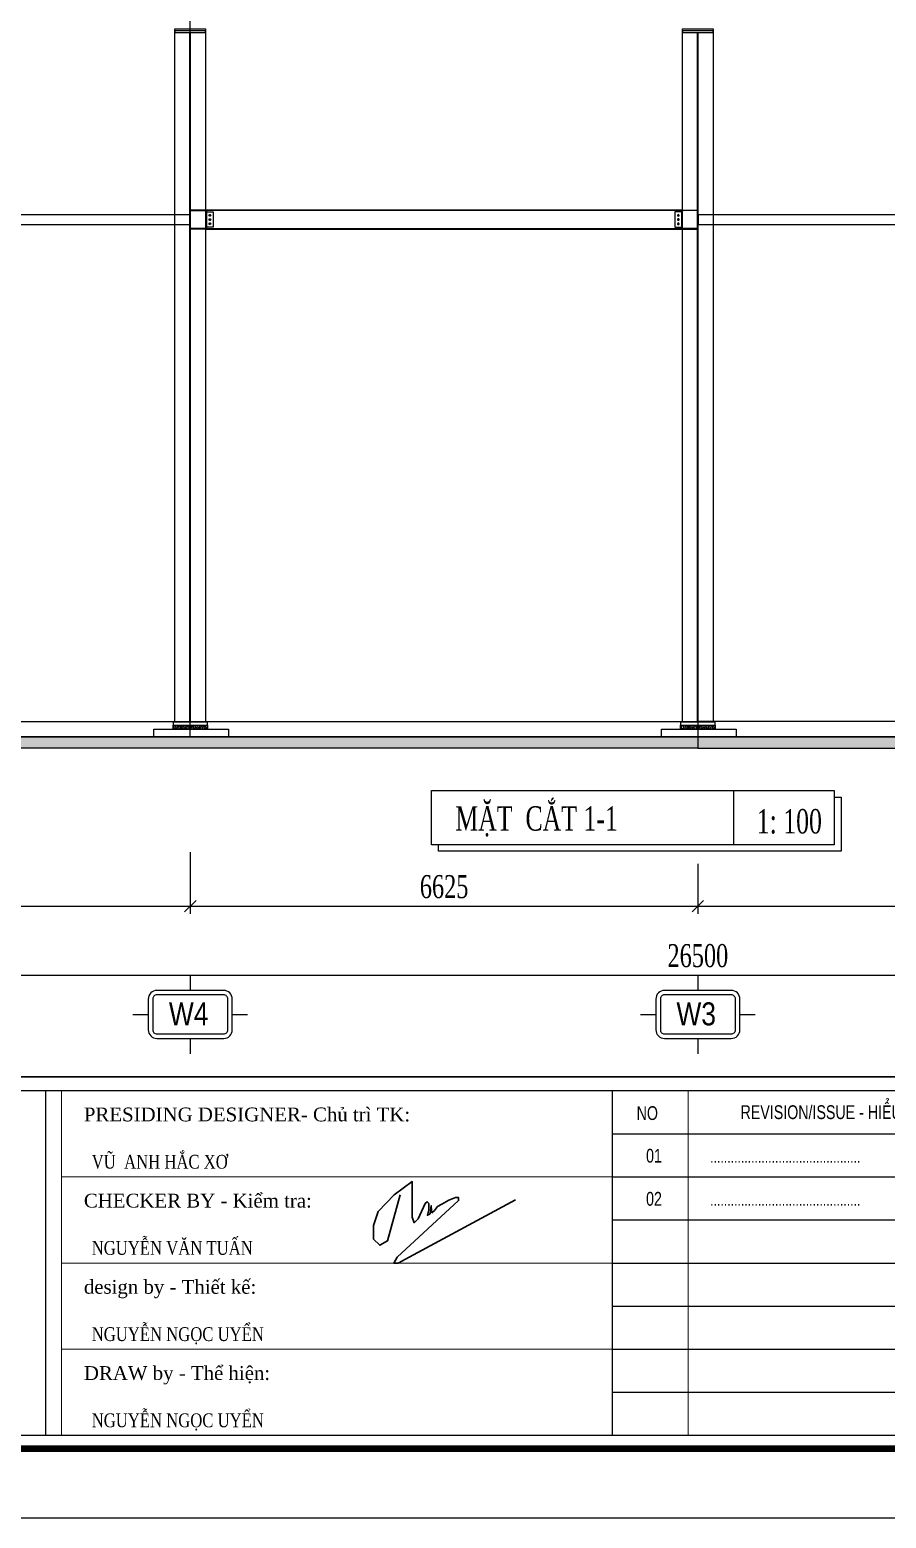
# Model space of a CAD drawing. Header units: inches. Extents: x 315041 to 662841, y -45540 to -35018.
# Drawn here: x 334571.2 to 334683, y -36052.2 to -35858 of the extents above; entities that cross this region are included whole.
import ezdxf
from ezdxf.enums import TextEntityAlignment as Align

# ---------------------------------------------------------------- set-up
doc = ezdxf.new("R2010")
doc.units = ezdxf.units.IN
doc.header["$MEASUREMENT"] = 0
doc.linetypes.add('CENTER', pattern=[2, 1.25, -0.25, 0.25, -0.25])
for name, color, linetype in [('001-TRUC', 252, 'CENTER'), ('1', 1, 'Continuous'), ('2', 2, 'Continuous'), ('251', 251, 'Continuous'), ('3', 3, 'Continuous'), ('5', 5, 'Continuous'), ('6', 6, 'Continuous'), ('7', 7, 'Continuous'), ('8', 8, 'Continuous'), ('BAO KHUNG', 31, 'Continuous')]:
    doc.layers.add(name, color=color, linetype=linetype)
doc.layers.add('Cover text', color=7, linetype='Continuous', true_color=0x52370f)
doc.layers.add('S-Hatch', color=8, linetype='Continuous', lineweight=9)
doc.styles.add('hx2', font='VHARIALN.TTF')
doc.styles.add('ST1', font='times.ttf', dxfattribs={"width": 0.7})
doc.styles.add('ST3', font='times.ttf', dxfattribs={"width": 0.8})
doc.styles.get("Standard").update_dxf_attribs({"font": 'VHARIALN.TTF'})
doc.styles.add('style2', font='VHAVANI.TTF')
doc.dimstyles.new('100', dxfattribs={"dimtxt": 3, "dimasz": 1.5, "dimexe": 1, "dimexo": 0, "dimgap": 1, "dimtad": 1, "dimdec": 0, "dimlfac": 100, "dimzin": 0, "dimdsep": 46, "dimtxsty": 'ST1', "dimblk": 'OBLIQUE', "dimcen": 1, "dimdle": 1, "dimclrd": 8, "dimclre": 8, "dimclrt": 3, "dimadec": 0, "dimazin": 0, "dimtfac": 1, "dimtdec": 0, "dimtix": 1, "dimtmove": 1, "dimatfit": 3, "dimfxl": 0, "dimtfill": 1, "dimtolj": 1, "dimtzin": 0, "dimlwd": -1, "dimlwe": -1, "dimarcsym": 1})

# ---------------------------------------------------------------- blocks, each defined once
blk = doc.blocks.new('A$C3be9bcc6')
at = {"layer": '1', "color": 5, "lineweight": 30}
blk.add_lwpolyline([(0.81, 8.89), (-0.84, 2.88), (-1.85, 2.33), (-2.68, 3.13), (-2.68, 4.9), (-2.07, 6.74), (0.04, 8.88), (2.4, 10.63), (2.4, 6), (2.65, 5.25), (3.15, 5.75), (4.09, 7.78), (4.36, 8), (4.55, 7.76), (4.55, 6.96), (4.38, 6.24), (4.73, 6.44), (4.87, 7.5), (4.91, 6.81), (4.96, 6.56), (5.3, 6.85), (5.71, 7.36), (6.26, 7.68), (7.16, 8.21), (8.05, 8.54), (8.45, 8.54), (8.45, 8.14), (0.41, 0.75), (0, 0), (0.54, 0), (2.01, 0.75), (15.87, 8.23)], dxfattribs=at)
blk = doc.blocks.new('A$C75D82031')
at = {"layer": '2', "color": 157, "linetype": 'Continuous'}
blk.add_lwpolyline([(0, 420), (594, 420), (594, 0), (0, 0)], close=True, dxfattribs=at)
at = {"layer": '251', "linetype": 'Continuous'}
for p, q in [((285.8, 50.19), (346.77, 50.19)), ((285.8, 44.56), (346.77, 44.56)), ((285.8, 38.94), (346.77, 38.94)), ((285.8, 33.31), (346.77, 33.31)), ((285.8, 27.69), (346.77, 27.69)), ((285.8, 22.06), (346.77, 22.06)), ((285.8, 16.44), (346.77, 16.44))]:
    blk.add_line(p, q, dxfattribs=at)
at = {"layer": '7', "color": 147, "linetype": 'Continuous'}
blk.add_lwpolyline([(12.33, 57.61), (581.67, 57.61), (581.67, 409.19), (12.33, 409.19)], close=True, dxfattribs=at)
at = {"layer": 'BAO KHUNG', "color": 167, "linetype": 'Continuous', "const_width": 0.871}
blk.add_lwpolyline([(10.59, 9.07), (583.41, 9.07), (583.41, 410.93), (10.59, 410.93)], close=True, dxfattribs=at)
at = {"layer": 'BAO KHUNG', "color": 7}
for points in [[(144.95, 55.81), (285.8, 55.81), (285.8, 10.81), (144.95, 10.81)], [(211.89, 55.81), (474.14, 55.81), (474.14, 10.81), (211.89, 10.81)]]:
    blk.add_lwpolyline(points, close=True, dxfattribs=at)
at = {"layer": 'S-Hatch'}
for p, q in [((213.95, 10.81), (213.95, 55.81)), ((295.73, 55.81), (295.73, 10.81)), ((285.8, 44.56), (213.95, 44.56)), ((285.8, 33.31), (213.95, 33.31)), ((285.8, 22.06), (213.95, 22.06))]:
    blk.add_line(p, q, dxfattribs=at)
blk.add_blockref('A$C3be9bcc6', (257.32, 33.31))
at = {"layer": 'BAO KHUNG', "color": 7, "linetype": 'Continuous', "width": 0.9}
for s, p in [('REVISION/ISSUE - HIÓU CHØNH', (316.27, 53)), ('NO', (290.4, 52.88)), ('01', (291.27, 47.31)), ('02', (291.27, 41.69))]:
    blk.add_text(s, height=1.8, dxfattribs=at).set_placement(p, align=Align.MIDDLE_CENTER)
at = {"layer": 'BAO KHUNG', "color": 7, "linetype": 'Continuous', "style": 'ST3'}
for s, p in [('PRESIDING DESIGNER- Chủ trì TK:', (216.86, 51.8)), ('CHECKER BY - Kiểm tra:', (216.86, 40.55)), ('design by - Thiết kế:', (216.86, 29.3)), ('DRAW by - Thể hiện:', (216.86, 18.05))]:
    blk.add_text(s, height=1.8, dxfattribs=at).set_placement(p)
at = {"layer": 'Cover text', "linetype": 'Continuous', "width": 0.8}
for s, height, style, p in [('VŨ  ANH HẮC XƠ', 1.8, 'ST3', (217.88, 45.63)), ('............................................', 1.5, 'style2', (298.6, 46.4)), ('............................................', 1.5, 'style2', (298.6, 40.78)), ('NGUYỄN VĂN TUẤN', 1.8, 'ST3', (217.88, 34.38)), ('NGUYỄN NGỌC UYỂN', 1.8, 'ST3', (217.88, 23.13)), ('NGUYỄN NGỌC UYỂN', 1.8, 'ST3', (217.88, 11.88))]:
    blk.add_text(s, height=height, dxfattribs=dict(at, style=style)).set_placement(p)
blk = doc.blocks.new('A$C2C995D6F')
at = {"layer": '7'}
for p, q in [((0.25, 0.13), (0, 0.13)), ((0.13, 0.25), (0.13, 0))]:
    blk.add_line(p, q, dxfattribs=at)
blk.add_circle((0.13, 0.13), 0.0917, dxfattribs=at)
blk = doc.blocks.new('_Oblique')
at = {"color": 0, "linetype": 'ByBlock', "lineweight": -2}
blk.add_line((-0.5, -0.5), (0.5, 0.5), dxfattribs=at)
blk = doc.blocks.new('*D340')
at = {"color": 8, "linetype": 'Continuous', "transparency": 16777216}
for p, q in [((334525.94, -35965.31), (334525.94, -35973.34)), ((334592.19, -35965.31), (334592.19, -35973.34)), ((334524.94, -35972.34), (334593.19, -35972.34))]:
    blk.add_line(p, q, dxfattribs=at)
at = {"layer": 'Defpoints', "color": 0, "transparency": 16777216}
for p in [(334525.94, -35965.31), (334592.19, -35965.31), (334592.19, -35972.34)]:
    blk.add_point(p, dxfattribs=at)
at = {"color": 8, "transparency": 16777216, "xscale": 1.5, "yscale": 1.5, "zscale": 1.5, "rotation": 180}
blk.add_blockref('_Oblique', (334525.94, -35972.34), dxfattribs=at)
at = {"color": 8, "transparency": 16777216, "xscale": 1.5, "yscale": 1.5, "zscale": 1.5}
blk.add_blockref('_Oblique', (334592.19, -35972.34), dxfattribs=at)
at = {"color": 3, "transparency": 16777216, "insert": (334559.07, -35969.81), "char_height": 3, "attachment_point": 5, "style": 'ST1', "bg_fill": 3, "box_fill_scale": 1.25, "bg_fill_color": 256, "bg_fill_true_color": 13158600, "bg_fill_transparency": 7698028}
blk.add_mtext('\\A1;6625', dxfattribs=at)
blk = doc.blocks.new('*D341')
at = {"color": 8, "linetype": 'Continuous', "transparency": 16777216}
for p, q in [((334592.19, -35965.31), (334592.19, -35973.34)), ((334658.44, -35966.81), (334658.44, -35973.34)), ((334591.19, -35972.34), (334659.44, -35972.34))]:
    blk.add_line(p, q, dxfattribs=at)
at = {"layer": 'Defpoints', "color": 0, "transparency": 16777216}
for p in [(334592.19, -35965.31), (334658.44, -35966.81), (334658.44, -35972.34)]:
    blk.add_point(p, dxfattribs=at)
at = {"color": 8, "transparency": 16777216, "xscale": 1.5, "yscale": 1.5, "zscale": 1.5, "rotation": 180}
blk.add_blockref('_Oblique', (334592.19, -35972.34), dxfattribs=at)
at = {"color": 8, "transparency": 16777216, "xscale": 1.5, "yscale": 1.5, "zscale": 1.5}
blk.add_blockref('_Oblique', (334658.44, -35972.34), dxfattribs=at)
at = {"color": 3, "transparency": 16777216, "insert": (334625.32, -35969.81), "char_height": 3, "attachment_point": 5, "style": 'ST1', "bg_fill": 3, "box_fill_scale": 1.25, "bg_fill_color": 256, "bg_fill_true_color": 13158600, "bg_fill_transparency": 16677532}
blk.add_mtext('\\A1;6625', dxfattribs=at)
blk = doc.blocks.new('*D342')
at = {"color": 8, "linetype": 'Continuous', "transparency": 16777216}
for p, q in [((334658.44, -35966.81), (334658.44, -35973.34)), ((334724.69, -35966.81), (334724.69, -35973.34)), ((334657.44, -35972.34), (334725.69, -35972.34))]:
    blk.add_line(p, q, dxfattribs=at)
at = {"layer": 'Defpoints', "color": 0, "transparency": 16777216}
for p in [(334658.44, -35966.81), (334724.69, -35966.81), (334724.69, -35972.34)]:
    blk.add_point(p, dxfattribs=at)
at = {"color": 8, "transparency": 16777216, "xscale": 1.5, "yscale": 1.5, "zscale": 1.5, "rotation": 180}
blk.add_blockref('_Oblique', (334658.44, -35972.34), dxfattribs=at)
at = {"color": 8, "transparency": 16777216, "xscale": 1.5, "yscale": 1.5, "zscale": 1.5}
blk.add_blockref('_Oblique', (334724.69, -35972.34), dxfattribs=at)
at = {"color": 3, "transparency": 16777216, "insert": (334691.57, -35969.81), "char_height": 3, "attachment_point": 5, "style": 'ST1', "bg_fill": 3, "box_fill_scale": 1.25, "bg_fill_color": 256, "bg_fill_true_color": 13158600, "bg_fill_transparency": 3126523}
blk.add_mtext('\\A1;6625', dxfattribs=at)
blk = doc.blocks.new('*D344')
at = {"color": 8, "linetype": 'Continuous', "transparency": 16777216}
for p, q in [((334525.94, -35965.31), (334525.94, -35982.35)), ((334790.94, -35965.31), (334790.94, -35982.35)), ((334524.94, -35981.35), (334791.94, -35981.35))]:
    blk.add_line(p, q, dxfattribs=at)
at = {"layer": 'Defpoints', "color": 0, "transparency": 16777216}
for p in [(334525.94, -35965.31), (334790.94, -35965.31), (334790.94, -35981.35)]:
    blk.add_point(p, dxfattribs=at)
at = {"color": 8, "transparency": 16777216, "xscale": 1.5, "yscale": 1.5, "zscale": 1.5, "rotation": 180}
blk.add_blockref('_Oblique', (334525.94, -35981.35), dxfattribs=at)
at = {"color": 8, "transparency": 16777216, "xscale": 1.5, "yscale": 1.5, "zscale": 1.5}
blk.add_blockref('_Oblique', (334790.94, -35981.35), dxfattribs=at)
at = {"color": 3, "transparency": 16777216, "insert": (334658.44, -35978.82), "char_height": 3, "attachment_point": 5, "style": 'ST1', "bg_fill": 3, "box_fill_scale": 1.25, "bg_fill_color": 256, "bg_fill_true_color": 13158600, "bg_fill_transparency": 16678048}
blk.add_mtext('\\A1;26500', dxfattribs=at)
blk = doc.blocks.new('TENTRUC')
at = {"layer": '7'}
for p, q in [((0, 8.27), (0, 10.26)), ((-7.48, 5.13), (-5.48, 5.13)), ((5.48, 5.13), (7.48, 5.13)), ((0, 0), (0, 2))]:
    blk.add_line(p, q, dxfattribs=at)
blk.add_lwpolyline([(-4.36, 8.27), (4.36, 8.27, -0.414214), (5.48, 7.14), (5.48, 3.12, -0.414214), (4.36, 2), (-4.36, 2, -0.414214), (-5.48, 3.12), (-5.48, 7.14, -0.414214)], format="xyb", close=True, dxfattribs=at)
at = {"layer": '8', "ltscale": 15}
blk.add_lwpolyline([(-4.36, 7.68), (4.36, 7.68, -0.414214), (4.9, 7.14), (4.9, 3.12, -0.414214), (4.36, 2.58), (-4.36, 2.58, -0.414214), (-4.9, 3.12), (-4.9, 7.14, -0.414214)], format="xyb", close=True, dxfattribs=at)
at = {"layer": '3', "style": 'hx2'}
blk.add_attdef('TR', text='', height=2.9, dxfattribs=at).set_placement((-0.16, 3.83), align=Align.CENTER)

msp = doc.modelspace()

# ---------------------------------------------------------------- hatches: boundary and pattern name
h = msp.add_hatch()
h.set_pattern_fill('AR-CONC', color=8, scale=0.25, style=0)
h.set_pattern_definition([(50, (11099.5962, 2775.74), (1.7931504565, -0.1568803375), [0.1875, -2.0625]), (355, (11099.5962, 2775.74), (-0.346878334, 1.880480334), [0.15, -1.65]), (100.4514, (11099.7456, 2775.727), (1.446273454, 1.723598855), [0.159350475, -1.75285528]), (46.1842, (11099.5962, 2776.24), (2.668102622, -0.413797536), [0.28125, -3.09375]), (96.6356, (11099.8186, 2776.2055), (2.336656764, 2.435294677), [0.23902572, -2.6292825]), (351.1842, (11099.5962, 2776.24), (2.336654863, 2.435296502), [0.225, -2.475]), (21, (11099.8462, 2776.115), (1.49226763, -1.0065472267), [0.1875, -2.0625]), (326, (11099.8462, 2776.115), (0.60828833, 1.812875113), [0.15, -1.65]), (71.4514, (11099.9706, 2776.0311), (2.100556571, 0.806326242), [0.159350475, -1.75285528]), (37.5, (11099.5962, 2775.74), (0.0303996383, 0.8322346346), [0, -1.63, 0, -1.675, 0, -1.65625]), (7.5, (11099.5962, 2775.74), (0.6576738436, 0.9860292797), [0, -0.955, 0, -1.5925, 0, -0.63125]), (327.5, (11099.0387, 2775.74), (1.3345560904, -0.0563871793), [0, -0.625, 0, -1.95, 0, -2.5875]), (317.5, (11098.7887, 2775.74), (1.4579654234, 0.250262456), [0, -0.8125, 0, -1.295, 0, -1.8375])])
h.paths.add_polyline_path([(334527.4394, -35951.7317), (334527.4394, -35954.7317), (334525.9394, -35954.7317), (334373.7734, -35954.7317), (334373.7734, -35953.2317), (334525.9394, -35953.2317), (334525.9394, -35950.2317), (334527.4394, -35950.2317), (334658.4399, -35950.2317), (334658.4399, -35951.7317)])
h = msp.add_hatch()
h.set_pattern_fill('AR-CONC', color=8, scale=0.25, style=0)
h.set_pattern_definition([(130, (658217.2835, 2775.74), (-1.7931504565, -0.1568803375), [0.1875, -2.0625]), (185, (658217.2835, 2775.74), (0.346878334, 1.880480334), [0.15, -1.65]), (79.5486, (658217.1341, 2775.727), (-1.446273454, 1.723598855), [0.159350475, -1.75285528]), (133.8158, (658217.2835, 2776.24), (-2.668102622, -0.413797536), [0.28125, -3.09375]), (83.3644, (658217.0612, 2776.2055), (-2.336656764, 2.435294677), [0.23902572, -2.6292825]), (188.8158, (658217.2835, 2776.24), (-2.336654863, 2.435296502), [0.225, -2.475]), (159, (658217.0335, 2776.115), (-1.49226763, -1.0065472267), [0.1875, -2.0625]), (214, (658217.0335, 2776.115), (-0.60828833, 1.812875113), [0.15, -1.65]), (108.5486, (658216.9092, 2776.0311), (-2.100556571, 0.806326242), [0.159350475, -1.75285528]), (142.5, (658217.28355, 2775.74), (-0.0303996383, 0.8322346346), [0, -1.63, 0, -1.675, 0, -1.65625]), (172.5, (658217.28355, 2775.74), (-0.6576738436, 0.9860292797), [0, -0.955, 0, -1.5925, 0, -0.63125]), (212.5, (658217.84105, 2775.74), (-1.3345560904, -0.0563871793), [0, -0.625, 0, -1.95, 0, -2.5875]), (222.5, (658218.091, 2775.74), (-1.4579654234, 0.250262456), [0, -0.8125, 0, -1.295, 0, -1.8375])])
h.paths.add_polyline_path([(334789.4403, -35951.7317), (334789.4403, -35954.7317), (334790.9403, -35954.7317), (334943.1113, -35954.7317), (334943.1113, -35953.2317), (334790.9403, -35953.2317), (334790.9403, -35950.2317), (334789.4403, -35950.2317), (334658.4399, -35950.2317), (334658.4399, -35951.7317)])
at = {"layer": '2'}
h = msp.add_hatch(dxfattribs=at)
h.set_pattern_fill('AR-CONC', color=9, scale=0.05)
h.set_pattern_definition([(50, (334125.3975, -35360.93985), (0.35863009, -0.03137607), [0.0375, -0.4125]), (355, (334125.3975, -35360.93985), (-0.06937567, 0.37609607), [0.03, -0.33]), (100.451444, (334125.42737, -35360.94247), (0.28925442, 0.34472), [0.0318701, -0.35057106]), (46.1842, (334125.3975, -35360.83985), (0.53362067, -0.08275964), [0.05625, -0.61875]), (96.635635, (334125.44196, -35360.84675), (0.46733097, 0.4870593), [0.04780517, -0.52585688]), (351.18416, (334125.3975, -35360.83985), (0.46733097, 0.4870593), [0.045, -0.495]), (21, (334125.4475, -35360.86485), (0.29845353, -0.20130945), [0.0375, -0.4125]), (326, (334125.4475, -35360.86485), (0.12165767, 0.36257502), [0.03, -0.33]), (71.451445, (334125.47236, -35360.88163), (0.42011119, 0.16126558), [0.0318701, -0.35057106]), (37.5, (334125.39749, -35360.93985), (0.006079928, 0.166446927), [0, -0.326, 0, -0.335, 0, -0.33125]), (7.5, (334125.39749, -35360.93985), (0.13153477, 0.197205856), [0, -0.191, 0, -0.3185, 0, -0.12625]), (327.5, (334125.28599, -35360.93985), (0.266911218, -0.011277436), [0, -0.125, 0, -0.39, 0, -0.5175]), (317.5, (334125.23599, -35360.93985), (0.291593085, 0.05005249), [0, -0.1625, 0, -0.259, 0, -0.3675])])
h.paths.add_polyline_path([(334589.9399, -35948.7317), (334594.4399, -35948.7317), (334594.4399, -35949.2317), (334589.9399, -35949.2317)])
h = msp.add_hatch(dxfattribs=at)
h.set_pattern_fill('AR-CONC', color=9, scale=0.05)
h.set_pattern_definition([(50, (334191.6475, -35360.93985), (0.35863009, -0.03137607), [0.0375, -0.4125]), (355, (334191.6475, -35360.93985), (-0.06937567, 0.37609607), [0.03, -0.33]), (100.451444, (334191.67737, -35360.94247), (0.28925442, 0.34472), [0.0318701, -0.35057106]), (46.1842, (334191.6475, -35360.83985), (0.53362067, -0.08275964), [0.05625, -0.61875]), (96.635635, (334191.69196, -35360.84675), (0.46733097, 0.4870593), [0.04780517, -0.52585688]), (351.18416, (334191.6475, -35360.83985), (0.46733097, 0.4870593), [0.045, -0.495]), (21, (334191.6975, -35360.86485), (0.29845353, -0.20130945), [0.0375, -0.4125]), (326, (334191.6975, -35360.86485), (0.12165767, 0.36257502), [0.03, -0.33]), (71.451445, (334191.72236, -35360.88163), (0.42011119, 0.16126558), [0.0318701, -0.35057106]), (37.5, (334191.64749, -35360.93985), (0.006079928, 0.166446927), [0, -0.326, 0, -0.335, 0, -0.33125]), (7.5, (334191.64749, -35360.93985), (0.13153477, 0.197205856), [0, -0.191, 0, -0.3185, 0, -0.12625]), (327.5, (334191.53599, -35360.93985), (0.266911218, -0.011277436), [0, -0.125, 0, -0.39, 0, -0.5175]), (317.5, (334191.48599, -35360.93985), (0.291593085, 0.05005249), [0, -0.1625, 0, -0.259, 0, -0.3675])])
h.paths.add_polyline_path([(334656.1899, -35948.7317), (334660.6899, -35948.7317), (334660.6899, -35949.2317), (334656.1899, -35949.2317)])

# ---------------------------------------------------------------- linework, layer by layer
msp.add_line((334663.0839, -35957.2602), (334663.0839, -35964.3341))
at = {"color": 8}
for points in [[(334790.9403, -35948.2317), (334658.4399, -35948.2317), (334658.4399, -35950.2317), (334790.9403, -35950.2317)], [(334527.4394, -35951.7317), (334527.4394, -35954.7317), (334525.9394, -35954.7317), (334373.7734, -35954.7317), (334373.7734, -35953.2317), (334525.9394, -35953.2317), (334525.9394, -35950.2317), (334527.4394, -35950.2317), (334658.4399, -35950.2317), (334658.4399, -35951.7317)], [(334789.4403, -35951.7317), (334789.4403, -35954.7317), (334790.9403, -35954.7317), (334943.1113, -35954.7317), (334943.1113, -35953.2317), (334790.9403, -35953.2317), (334790.9403, -35950.2317), (334789.4403, -35950.2317), (334658.4399, -35950.2317), (334658.4399, -35951.7317)]]:
    msp.add_lwpolyline(points, close=True, dxfattribs=at)
msp.add_lwpolyline([(334623.6901, -35957.2602), (334676.2528, -35957.2602), (334676.2528, -35964.3341), (334623.6901, -35964.3341)], close=True)
at = {"layer": '001-TRUC', "lineweight": 0, "ltscale": 10}
msp.add_line((334813.0381, -35950.2317), (334473.4595, -35950.2317), dxfattribs=at)
msp.add_line((334813.0381, -35950.2317), (334473.4595, -35950.2317), dxfattribs=at)
at = {"layer": '2', "color": 9}
msp.add_line((334592.1899, -35950.2317), (334592.1899, -35655.2317), dxfattribs=at)
for points in [[(334594.1899, -35857.8317), (334594.1899, -35948.3317), (334590.1899, -35948.3317), (334590.1899, -35857.8317)], [(334660.4399, -35857.8317), (334660.4399, -35948.3317), (334656.4399, -35948.3317), (334656.4399, -35857.8317)], [(334656.3399, -35881.5617), (334594.2899, -35881.5617)], [(334594.2899, -35883.9017), (334656.3399, -35883.9017)]]:
    msp.add_lwpolyline(points, dxfattribs=at)
for points in [[(334590.1899, -35857.8317), (334594.1899, -35857.8317), (334594.1899, -35858.0817), (334590.1899, -35858.0817)], [(334590.1899, -35858.3317), (334594.1899, -35858.3317), (334594.1899, -35858.0817), (334590.1899, -35858.0817)], [(334656.4399, -35857.8317), (334660.4399, -35857.8317), (334660.4399, -35858.0817), (334656.4399, -35858.0817)], [(334656.4399, -35858.3317), (334660.4399, -35858.3317), (334660.4399, -35858.0817), (334656.4399, -35858.0817)], [(334592.2399, -35881.5617), (334594.1899, -35881.5617), (334594.1899, -35881.4817), (334592.2399, -35881.4817)], [(334594.2899, -35883.9817), (334656.3399, -35883.9817), (334656.3399, -35881.4817), (334594.2899, -35881.4817)], [(334658.3899, -35881.5617), (334656.4399, -35881.5617), (334656.4399, -35881.4817), (334658.3899, -35881.4817)], [(334658.4899, -35883.3667), (334724.6499, -35883.3667), (334724.6499, -35882.0967), (334658.4899, -35882.0967)], [(334592.2399, -35883.9017), (334594.1899, -35883.9017), (334594.1899, -35883.9817), (334592.2399, -35883.9817)], [(334658.3899, -35883.9017), (334656.4399, -35883.9017), (334656.4399, -35883.9817), (334658.3899, -35883.9817)], [(334525.9394, -35948.2317), (334658.4399, -35948.2317), (334658.4399, -35950.2317), (334525.9394, -35950.2317)], [(334589.9399, -35948.7317), (334594.4399, -35948.7317), (334594.4399, -35948.3317), (334589.9399, -35948.3317)], [(334589.9399, -35948.7317), (334594.4399, -35948.7317), (334594.4399, -35949.2317), (334589.9399, -35949.2317)], [(334656.1899, -35948.7317), (334660.6899, -35948.7317), (334660.6899, -35948.3317), (334656.1899, -35948.3317)], [(334656.1899, -35948.7317), (334660.6899, -35948.7317), (334660.6899, -35949.2317), (334656.1899, -35949.2317)], [(334587.4399, -35949.2317), (334597.1737, -35949.2317), (334597.1737, -35950.2317), (334587.4399, -35950.2317)], [(334653.6899, -35949.2317), (334663.4237, -35949.2317), (334663.4237, -35950.2317), (334653.6899, -35950.2317)]]:
    msp.add_lwpolyline(points, close=True, dxfattribs=at)
at = {"layer": '5', "color": 9}
msp.add_lwpolyline([(334536.6894, -35883.3667), (334592.1399, -35883.3667), (334592.1399, -35882.0967), (334536.6894, -35882.0967)], close=True, dxfattribs=at)
at = {"layer": '6', "color": 9}
for points in [[(334592.2399, -35881.5617), (334594.1899, -35881.5617), (334594.1899, -35881.6317, 0.41421356), (334594.2899, -35881.7317), (334595.1899, -35881.7317), (334595.1899, -35883.7317), (334594.2899, -35883.7317, 0.41421356), (334594.1899, -35883.8317), (334594.1899, -35883.9017), (334592.2399, -35883.9017), (334592.2399, -35881.5617)], [(334658.3899, -35881.5617), (334656.4399, -35881.5617), (334656.4399, -35881.6317, -0.41421356), (334656.3399, -35881.7317), (334655.4399, -35881.7317), (334655.4399, -35883.7317), (334656.3399, -35883.7317, -0.41421356), (334656.4399, -35883.8317), (334656.4399, -35883.9017), (334658.3899, -35883.9017), (334658.3899, -35881.5617)]]:
    msp.add_lwpolyline(points, format="xyb", dxfattribs=at)
at = {"layer": '8', "color": 9}
for p, q in [((334592.1399, -35948.3317), (334592.1399, -35858.3317)), ((334592.2399, -35948.3317), (334592.2399, -35858.3317)), ((334658.3899, -35948.3317), (334658.3899, -35858.3317)), ((334658.4899, -35948.3317), (334658.4899, -35858.3317))]:
    msp.add_line(p, q, dxfattribs=at)

# ---------------------------------------------------------------- block references
at = {"color": 1}
msp.add_blockref('A$C75D82031', (334361.4424, -36052.2326), dxfattribs=at)
at = {"layer": '2', "color": 9, "yscale": 1.200000000011642, "zscale": 1.2}
for p, xscale in [((334594.5888, -35882.3328), 1.200000000011642), ((334594.5888, -35882.8828), 1.200000000011642), ((334656.041, -35882.3328), -1.200000000011642), ((334656.041, -35882.8828), -1.200000000011642), ((334594.5888, -35883.4328), 1.200000000011642), ((334656.041, -35883.4328), -1.200000000011642)]:
    msp.add_blockref('A$C2C995D6F', p, dxfattribs=dict(at, xscale=xscale))

# ---------------------------------------------------------------- next in the draw order: dimensions: what is measured, and where the dimension line sits
at = {"color": 8}
dim = msp.add_linear_dim(base=(334592.1924, -35972.3373), p1=(334525.9424, -35965.3139), p2=(334592.1924, -35965.3139), dimstyle='100', dxfattribs=at)
dim.commit()
dim.dimension.update_dxf_attribs({"geometry": '*D340', "text_midpoint": (334559.0674, -35969.8113)})

# ---------------------------------------------------------------- next in the draw order: dimensions: what is measured, and where the dimension line sits
dim = msp.add_linear_dim(base=(334658.4424, -35972.3373), p1=(334592.1924, -35965.3139), p2=(334658.4424, -35966.8139), dimstyle='100', dxfattribs=at)
dim.commit()
dim.dimension.update_dxf_attribs({"geometry": '*D341', "text_midpoint": (334625.3174, -35969.8113)})

# ---------------------------------------------------------------- next in the draw order: dimensions: what is measured, and where the dimension line sits
dim = msp.add_linear_dim(base=(334724.6924, -35972.3373), p1=(334658.4424, -35966.8139), p2=(334724.6924, -35966.8139), dimstyle='100', dxfattribs=at)
dim.commit()
dim.dimension.update_dxf_attribs({"geometry": '*D342', "text_midpoint": (334691.5674, -35969.8113)})

# ---------------------------------------------------------------- next in the draw order: dimensions: what is measured, and where the dimension line sits
dim = msp.add_linear_dim(base=(334790.9424, -35981.3473), p1=(334525.9424, -35965.3139), p2=(334790.9424, -35965.3139), dimstyle='100', dxfattribs=at)
dim.commit()
dim.dimension.update_dxf_attribs({"geometry": '*D344', "text_midpoint": (334658.4424, -35978.8213)})

# ---------------------------------------------------------------- next in the draw order: linework, layer by layer
msp.add_lwpolyline([(334373.7734, -35643.0427), (334943.1113, -35643.0427), (334943.1113, -35994.6225), (334373.7734, -35994.6225)], close=True, dxfattribs=at)

# ---------------------------------------------------------------- next in the draw order: block references
at = {"layer": '3'}
ref = msp.add_blockref('TENTRUC', (334592.1924, -35981.3473), dxfattribs=dict(at, xscale=-1, rotation=180))
ref.add_attrib('TR', 'W4', dxfattribs={"layer": '0', "height": 3, "style": 'hx2'}).set_placement((334591.9761, -35987.9005), align=Align.CENTER)
ref = msp.add_blockref('TENTRUC', (334658.4424, -35981.3473), dxfattribs=dict(at, xscale=-1, rotation=180))
ref.add_attrib('TR', 'W3', dxfattribs={"layer": '0', "height": 3, "style": 'hx2'}).set_placement((334658.2261, -35987.9005), align=Align.CENTER)

# ---------------------------------------------------------------- next in the draw order: texts
at = {"color": 3, "linetype": 'Continuous', "insert": (334666.1287, -35961.2973), "char_height": 3.18182, "attachment_point": 4, "style": 'ST1', "bg_fill": 3, "box_fill_scale": 1.25, "bg_fill_color": 256, "bg_fill_true_color": 13158600, "bg_fill_transparency": 3139400}
msp.add_mtext('\\A1;1: 100', dxfattribs=at)

# ---------------------------------------------------------------- next in the draw order: linework, layer by layer
msp.add_lwpolyline([(334676.2528, -35958.1058), (334677.151, -35958.1058), (334677.151, -35965.1797), (334624.5883, -35965.1797), (334624.5883, -35964.3341)])

# ---------------------------------------------------------------- next in the draw order: texts
at = {"color": 3, "linetype": 'Continuous', "insert": (334626.779, -35961.2973), "char_height": 3.181818, "attachment_point": 4, "style": 'ST1', "bg_fill": 3, "box_fill_scale": 1.25, "bg_fill_color": 256, "bg_fill_true_color": 13158600, "bg_fill_transparency": 3139304}
msp.add_mtext('\\A1;MẶT  CẮT 1-1', dxfattribs=at)

doc.saveas('drawing.dxf')
